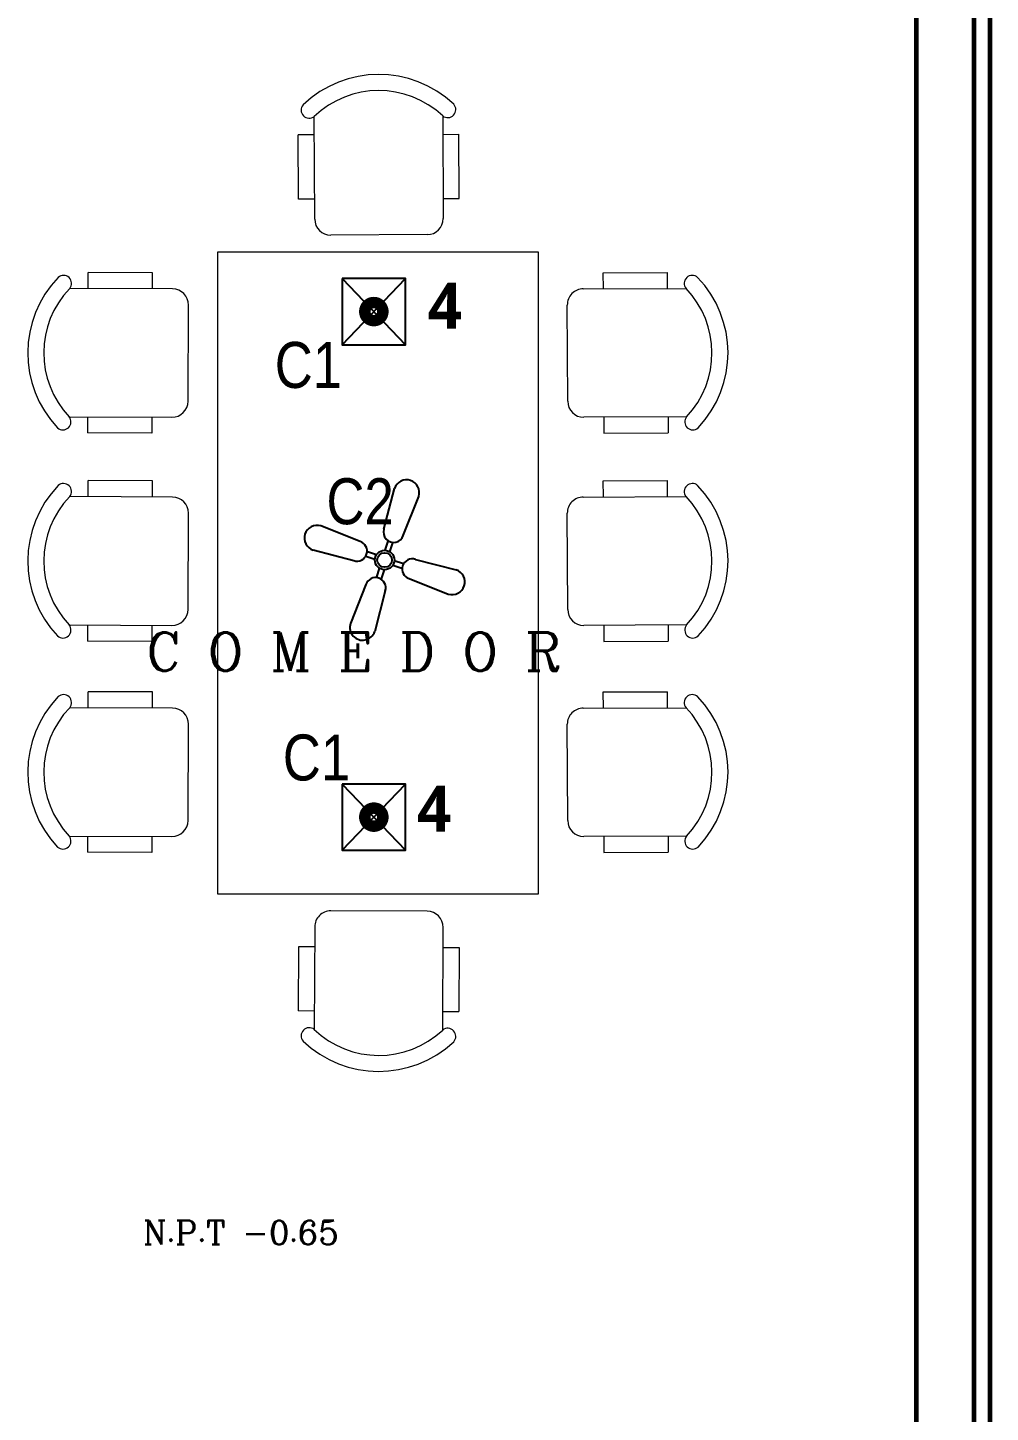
# Model space of a CAD drawing. Extents: x -111 to 1137, y -130 to 54.
# Drawn here: x 562.143 to 565.141, y -80.66 to -76.344 of the extents above; entities that cross this region are included whole.
import ezdxf

# ---------------------------------------------------------------- set-up
doc = ezdxf.new("R2010")
doc.units = 0
doc.linetypes.add('HIDDEN', pattern=[0.375, 0.25, -0.125])
doc.layers.get('0').update_dxf_attribs({"lineweight": 0})
doc.layers.add('IL-PLAFOND', color=10, linetype='Continuous')
doc.layers.add('TEXTO', color=164, linetype='Continuous')
for name, color, linetype, lineweight in [('Mobiliario', 1, 'Continuous', 13), ('MUEBLES', 1, 'Continuous', 9), ('muros', 5, 'Continuous', 60)]:
    doc.layers.add(name, color=color, linetype=linetype, lineweight=lineweight)
doc.styles.add('COMPLEX', font='complex.shx', dxfattribs={"height": 0.25})

# ---------------------------------------------------------------- blocks, each defined once
blk = doc.blocks.new('A$C617451FE')
at = {"layer": 'IL-PLAFOND', "ltscale": 0.25}
for p, q in [((0, 0.2062), (0.1976, 0)), ((0, 0), (0.1976, 0.2062))]:
    blk.add_line(p, q, dxfattribs=at)
at = {"layer": 'IL-PLAFOND'}
blk.add_lwpolyline([(0, 0.2062), (0, 0), (0.1976, 0), (0.1976, 0.2062)], close=True, dxfattribs=at)
at = {"layer": 'IL-PLAFOND', "color": 52, "const_width": 0.0564, "flags": 128}
blk.add_lwpolyline([(0.0809, 0.1031, 1), (0.1166, 0.1031, 1)], format="xyb", close=True, dxfattribs=at)
at = {"layer": 'IL-PLAFOND', "ltscale": 0.25}
blk.add_circle((0.0988, 0.1031), 0.037, dxfattribs=at)
blk = doc.blocks.new('PQ-12')
for p, q in [((-0.0022, 0.1024), (0.033, 0.2376)), ((0.062, 0.0816), (0.1132, 0.2115)), ((-0.0816, 0.062), (-0.2115, 0.1132)), ((0.0017, 0.0323), (0.0115, 0.0625)), ((0.0177, 0.0271), (0.0275, 0.0573)), ((-0.1024, -0.0022), (-0.2376, 0.033)), ((-0.0323, 0.0017), (-0.0625, 0.0115)), ((-0.0271, 0.0177), (-0.0573, 0.0275)), ((0.1024, 0.0022), (0.2376, -0.033)), ((-0.0177, -0.0271), (-0.0275, -0.0573)), ((-0.0017, -0.0323), (-0.0115, -0.0625)), ((0.0271, -0.0177), (0.0573, -0.0275)), ((0.0323, -0.0017), (0.0625, -0.0115)), ((-0.062, -0.0816), (-0.1132, -0.2115)), ((0.0816, -0.062), (0.2115, -0.1132)), ((0.0022, -0.1024), (-0.033, -0.2376))]:
    blk.add_line(p, q)
for radius in [0.0324, 0.0243]:
    blk.add_circle((0, 0), radius)
for centre, radius, start, end in [((0.0731, 0.2246), 0.0422, 341.9784, 161.9784), ((-0.2246, 0.0731), 0.0422, 71.9784, 251.9784), ((0.0299, 0.092), 0.0337, 161.9784, 341.9784), ((-0.092, 0.0299), 0.0337, 251.9784, 71.9784), ((0.092, -0.0299), 0.0337, 71.9784, 251.9784), ((0.2246, -0.0731), 0.0422, 251.9784, 71.9784), ((-0.0299, -0.092), 0.0337, 341.9784, 161.9784), ((-0.0731, -0.2246), 0.0422, 161.9784, 341.9784)]:
    blk.add_arc(centre, radius, start, end)

msp = doc.modelspace()

# ---------------------------------------------------------------- linework, layer by layer
at = {"layer": 'Mobiliario', "color": 253}
for p, q in [((563.0366, -76.9405), (563.0354, -76.6204)), ((563.4354, -76.6188), (563.4366, -76.9388)), ((563.0356, -76.678), (562.9856, -76.6782)), ((562.9864, -76.8782), (562.9856, -76.6782)), ((563.4356, -76.6764), (563.4856, -76.6762)), ((563.4864, -76.8762), (563.4856, -76.6762)), ((563.0364, -76.878), (562.9864, -76.8782)), ((563.4364, -76.8764), (563.4864, -76.8762)), ((563.3868, -76.989), (563.0868, -76.9903)), ((562.3311, -77.157), (562.3313, -77.107)), ((562.5313, -77.1078), (562.3313, -77.107)), ((562.5311, -77.1578), (562.5313, -77.1078)), ((563.9355, -77.1078), (564.1355, -77.107)), ((563.9357, -77.1578), (563.9355, -77.1078)), ((564.1357, -77.157), (564.1355, -77.107)), ((562.5936, -77.1581), (562.2735, -77.1568)), ((563.8732, -77.1581), (564.1933, -77.1568)), ((562.6422, -77.5083), (562.6434, -77.2083)), ((563.8246, -77.5083), (563.8234, -77.2083)), ((562.2719, -77.5568), (562.592, -77.5581)), ((562.3295, -77.557), (562.3293, -77.607)), ((562.5295, -77.5578), (562.5293, -77.6078)), ((564.1949, -77.5568), (563.8748, -77.5581)), ((563.9373, -77.5578), (563.9375, -77.6078)), ((564.1373, -77.557), (564.1375, -77.607)), ((562.5293, -77.6078), (562.3293, -77.607)), ((563.9375, -77.6078), (564.1375, -77.607)), ((562.3311, -77.8058), (562.3313, -77.7558)), ((562.5313, -77.7566), (562.3313, -77.7558)), ((562.5311, -77.8066), (562.5313, -77.7566)), ((563.9355, -77.7566), (564.1355, -77.7558)), ((563.9357, -77.8066), (563.9355, -77.7566)), ((564.1357, -77.8058), (564.1355, -77.7558)), ((562.5936, -77.8069), (562.2735, -77.8056)), ((563.8732, -77.8069), (564.1933, -77.8056)), ((562.6422, -78.1571), (562.6434, -77.8571)), ((563.8246, -78.1571), (563.8234, -77.8571)), ((562.2719, -78.2056), (562.592, -78.2069)), ((562.3295, -78.2058), (562.3293, -78.2558)), ((562.5295, -78.2066), (562.5293, -78.2566)), ((564.1949, -78.2056), (563.8748, -78.2069)), ((563.9373, -78.2066), (563.9375, -78.2566)), ((564.1373, -78.2058), (564.1375, -78.2558)), ((562.5293, -78.2566), (562.3293, -78.2558)), ((563.9375, -78.2566), (564.1375, -78.2558)), ((562.3311, -78.4637), (562.3313, -78.4137)), ((562.5313, -78.4145), (562.3313, -78.4137)), ((562.5311, -78.4645), (562.5313, -78.4145)), ((563.9355, -78.4145), (564.1355, -78.4137)), ((563.9357, -78.4645), (563.9355, -78.4145)), ((564.1357, -78.4637), (564.1355, -78.4137)), ((562.5936, -78.4648), (562.2735, -78.4635)), ((563.8732, -78.4648), (564.1933, -78.4635)), ((562.6422, -78.815), (562.6434, -78.515)), ((563.8246, -78.815), (563.8234, -78.515)), ((562.2719, -78.8635), (562.592, -78.8648)), ((562.3295, -78.8637), (562.3293, -78.9137)), ((562.5295, -78.8645), (562.5293, -78.9145)), ((564.1949, -78.8635), (563.8748, -78.8648)), ((563.9373, -78.8645), (563.9375, -78.9145)), ((564.1373, -78.8637), (564.1375, -78.9137)), ((562.5293, -78.9145), (562.3293, -78.9137)), ((563.9375, -78.9145), (564.1375, -78.9137)), ((563.3868, -79.0979), (563.0868, -79.0967)), ((563.0366, -79.1464), (563.0354, -79.4665)), ((563.4354, -79.4681), (563.4366, -79.1481)), ((562.9864, -79.2087), (562.9856, -79.4087)), ((563.0364, -79.2089), (562.9864, -79.2087)), ((563.4364, -79.2105), (563.4864, -79.2107)), ((563.4864, -79.2107), (563.4856, -79.4107)), ((563.0356, -79.4089), (562.9856, -79.4087)), ((563.4356, -79.4105), (563.4856, -79.4107))]:
    msp.add_line(p, q, dxfattribs=at)
for centre, radius, start, end in [((563.2362, -76.8299), 0.3402, 46.6704, 133.7917), ((563.2362, -76.8299), 0.2902, 46.6704, 133.7917), ((563.0196, -76.6009), 0.0251, 138.5728, 309.0106), ((563.451, -76.5991), 0.0251, 231.4515, 41.8893), ((563.0866, -76.9403), 0.05, 180.2311, 270.2311), ((563.3866, -76.939), 0.05, 270.2311, 0.2311), ((562.483, -77.3576), 0.3402, 136.2083, 223.3296), ((562.254, -77.141), 0.0251, 320.9894, 131.4272), ((564.2128, -77.141), 0.0251, 48.5728, 219.0106), ((563.9838, -77.3576), 0.3402, 316.6704, 43.7917), ((562.483, -77.3576), 0.2902, 136.2083, 223.3296), ((562.5934, -77.2081), 0.05, 359.7689, 89.7689), ((563.8734, -77.2081), 0.05, 90.2311, 180.2311), ((563.9838, -77.3576), 0.2902, 316.6704, 43.7917), ((562.5922, -77.5081), 0.05, 269.7689, 359.7689), ((563.8746, -77.5081), 0.05, 180.2311, 270.2311), ((562.2523, -77.5724), 0.0251, 228.1107, 38.5485), ((564.2145, -77.5724), 0.0251, 141.4515, 311.8893), ((562.483, -78.0064), 0.3402, 136.2083, 223.3296), ((562.254, -77.7898), 0.0251, 320.9894, 131.4272), ((564.2128, -77.7898), 0.0251, 48.5728, 219.0106), ((563.9838, -78.0064), 0.3402, 316.6704, 43.7917), ((562.483, -78.0064), 0.2902, 136.2083, 223.3296), ((562.5934, -77.8569), 0.05, 359.7689, 89.7689), ((563.8734, -77.8569), 0.05, 90.2311, 180.2311), ((563.9838, -78.0064), 0.2902, 316.6704, 43.7917), ((562.5922, -78.1569), 0.05, 269.7689, 359.7689), ((563.8746, -78.1569), 0.05, 180.2311, 270.2311), ((562.2523, -78.2212), 0.0251, 228.1107, 38.5485), ((564.2145, -78.2212), 0.0251, 141.4515, 311.8893), ((562.483, -78.6643), 0.3402, 136.2083, 223.3296), ((562.254, -78.4477), 0.0251, 320.9894, 131.4272), ((564.2128, -78.4477), 0.0251, 48.5728, 219.0106), ((563.9838, -78.6643), 0.3402, 316.6704, 43.7917), ((562.483, -78.6643), 0.2902, 136.2083, 223.3296), ((562.5934, -78.5148), 0.05, 359.7689, 89.7689), ((563.8734, -78.5148), 0.05, 90.2311, 180.2311), ((563.9838, -78.6643), 0.2902, 316.6704, 43.7917), ((562.5922, -78.8148), 0.05, 269.7689, 359.7689), ((563.8746, -78.8148), 0.05, 180.2311, 270.2311), ((562.2523, -78.8791), 0.0251, 228.1107, 38.5485), ((564.2145, -78.8791), 0.0251, 141.4515, 311.8893), ((563.0866, -79.1467), 0.05, 89.7689, 179.7689), ((563.3866, -79.1479), 0.05, 359.7689, 89.7689), ((563.0196, -79.486), 0.0251, 50.9894, 221.4272), ((563.2362, -79.257), 0.2902, 226.2083, 313.3296), ((563.451, -79.4878), 0.0251, 318.1107, 128.5485), ((563.2362, -79.257), 0.3402, 226.2083, 313.3296)]:
    msp.add_arc(centre, radius, start, end, dxfattribs=at)
at = {"layer": 'MUEBLES', "color": 253}
msp.add_lwpolyline([(562.7334, -79.0435), (563.7334, -79.0435), (563.7334, -77.0435), (562.7334, -77.0435)], close=True, dxfattribs=at)
at = {"layer": 'muros', "color": 253}
for p, q in [((565.1409, -85.5955), (565.1409, -70.5955)), ((565.0909, -85.5955), (565.0909, -70.6455)), ((564.9109, -83.5155), (564.9109, -72.7566))]:
    msp.add_line(p, q, dxfattribs=at)
at = {"layer": 'muros', "color": 253, "lineweight": 0}
msp.add_line((565.1409, -70.5955), (565.1409, -85.5955), dxfattribs=at)

# ---------------------------------------------------------------- block references
at = {"layer": 'IL-PLAFOND', "ltscale": 0.25}
for p in [(563.1221, -77.3319), (563.1221, -78.9077)]:
    msp.add_blockref('A$C617451FE', p, dxfattribs=at)
at = {"layer": 'IL-PLAFOND', "linetype": 'HIDDEN', "xscale": 0.9372236958386964, "yscale": 0.9372236958386964, "zscale": 0.9372236958386964}
msp.add_blockref('PQ-12', (563.2544, -78.0031), dxfattribs=at)

# ---------------------------------------------------------------- texts
at = {"layer": 'TEXTO', "color": 253, "linetype": 'Continuous', "lineweight": 20, "ltscale": 0.3, "style": 'COMPLEX'}
for s, height, p in [('C O M E D O R', 0.120181, (562.5117, -78.349)), ('N.P.T -0.65', 0.074975, (562.5019, -80.1371))]:
    msp.add_text(s, height=height, dxfattribs=at).set_placement(p)
at = {"layer": 'TEXTO', "color": 132, "char_height": 0.14327, "attachment_point": 1}
for s, insert, width in [('{\\fSegoe UI Semibold|b0|i0|c0|p34;4}', (563.3889, -77.1389), 2.740616), ('{\\fUnivers Condensed|b0|i0|c0|p34;\\C74;C1}', (562.9122, -77.3234), 1.095869), ('{\\fUnivers Condensed|b0|i0|c0|p34;\\C74;C2}', (563.0733, -77.7483), 1.095869), ('{\\fUnivers Condensed|b0|i0|c0|p34;\\C74;C1}', (562.9373, -78.547), 1.095869), ('{\\fSegoe UI Semibold|b0|i0|c0|p34;4}', (563.3551, -78.7063), 2.740616)]:
    msp.add_mtext(s, dxfattribs=dict(at, insert=insert, width=width))

doc.saveas('drawing.dxf')
